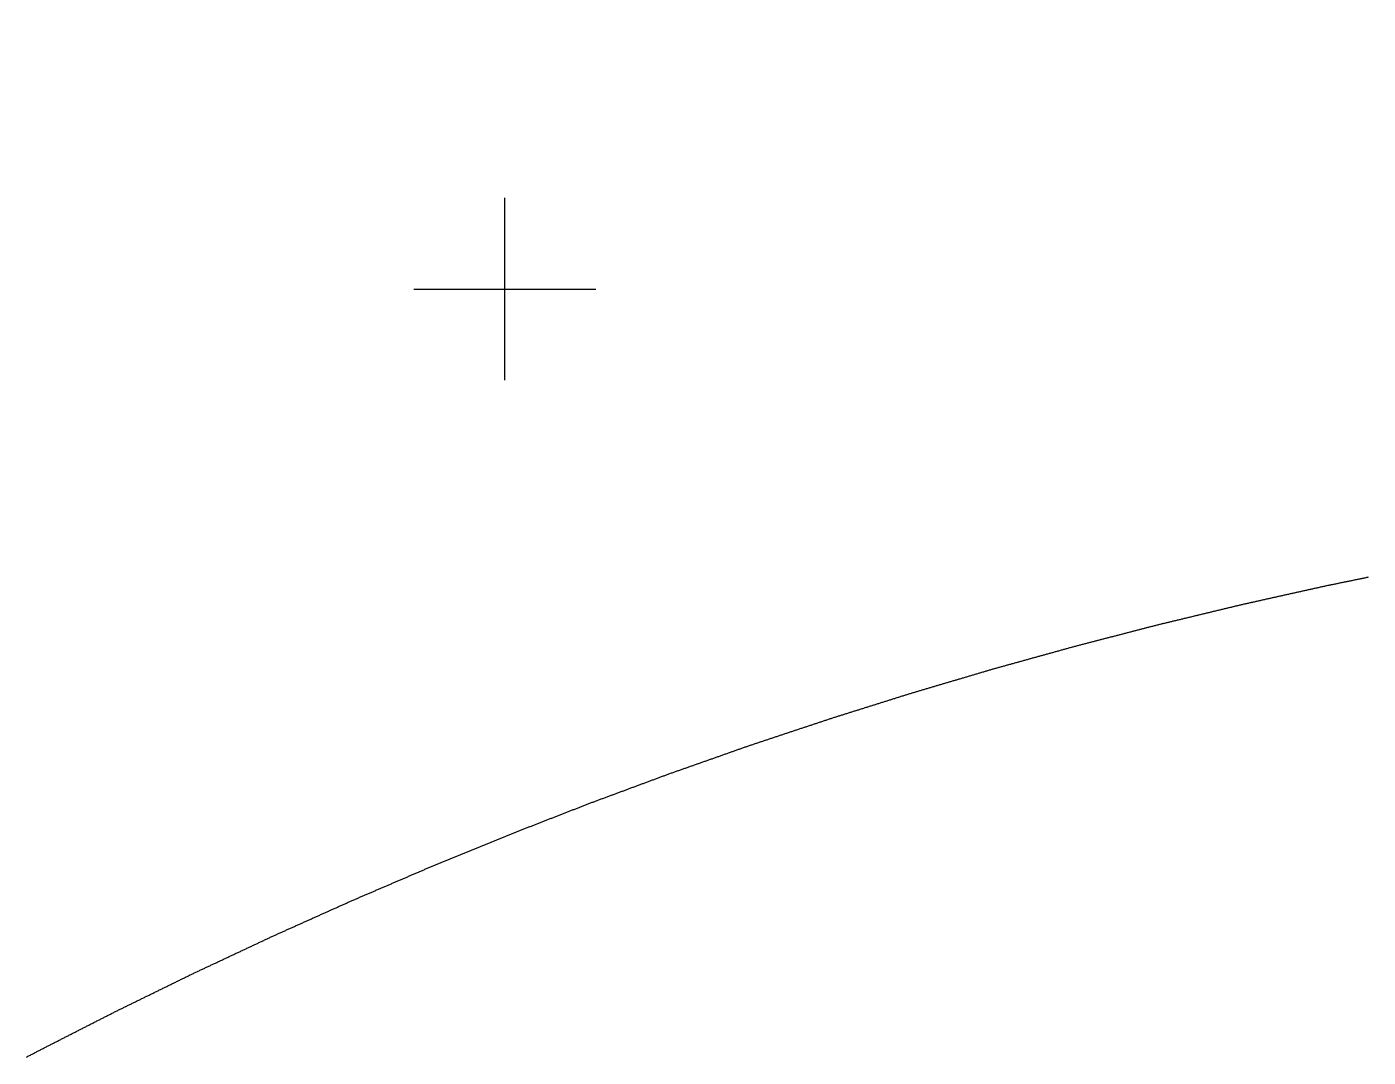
# Model space of a CAD drawing. Extents: x 2 to 292, y 1 to 254.
# Drawn here: x 131.33 to 146.05, y 9.11 to 20.42 of the extents above; entities that cross this region are included whole.
import ezdxf

# ---------------------------------------------------------------- set-up
doc = ezdxf.new("R2010")
doc.units = 0
doc.header["$PDMODE"] = 2
doc.header["$PDSIZE"] = 1
doc.layers.get('0').update_dxf_attribs({"linetype": 'CONTINUOUS'})
doc.layers.add('DRILLING', color=3, linetype='CONTINUOUS')

# ---------------------------------------------------------------- blocks, each defined once
blk = doc.blocks.new('*U103')
at = {"layer": 'DRILLING'}
blk.add_point((0, 0), dxfattribs=at)
blk = doc.blocks.new('*U104')
at = {"layer": 'DRILLING', "color": 0, "linetype": 'BYBLOCK'}
for p in [(0, 0), (4, 0), (8, 0)]:
    blk.add_blockref('*U103', p, dxfattribs=at)

msp = doc.modelspace()

# ---------------------------------------------------------------- linework, layer by layer
msp.add_polyline3d([(131.325, 9.11198, 0), (131.333, 9.11663, 0), (131.342, 9.12128, 0), (131.351, 9.12592, 0), (131.36, 9.13057, 0), (131.368, 9.13522, 0), (131.377, 9.13987, 0), (131.386, 9.14452, 0), (131.395, 9.14917, 0), (131.403, 9.15382, 0), (131.412, 9.15847, 0), (131.421, 9.16312, 0), (131.43, 9.16777, 0), (131.439, 9.17242, 0), (131.447, 9.17707, 0), (131.456, 9.18168, 0), (131.465, 9.18617, 0), (131.474, 9.19066, 0), (131.482, 9.19514, 0), (131.491, 9.19963, 0), (131.5, 9.20411, 0), (131.509, 9.2086, 0), (131.518, 9.21309, 0), (131.526, 9.21757, 0), (131.535, 9.22206, 0), (131.544, 9.22654, 0), (131.553, 9.23103, 0), (131.562, 9.23552, 0), (131.57, 9.24, 0), (131.579, 9.24449, 0), (131.588, 9.24897, 0), (131.597, 9.25346, 0), (131.606, 9.25795, 0), (131.615, 9.26243, 0), (131.623, 9.26692, 0), (131.632, 9.27141, 0), (131.641, 9.27589, 0), (131.65, 9.28038, 0), (131.659, 9.28486, 0), (131.667, 9.28935, 0), (131.676, 9.29384, 0), (131.685, 9.29832, 0), (131.694, 9.30281, 0), (131.703, 9.30729, 0), (131.711, 9.31178, 0), (131.72, 9.31627, 0), (131.729, 9.32075, 0), (131.738, 9.32524, 0), (131.747, 9.32972, 0), (131.755, 9.33421, 0), (131.764, 9.3387, 0), (131.773, 9.34318, 0), (131.782, 9.34767, 0), (131.791, 9.35216, 0), (131.799, 9.35664, 0), (131.808, 9.36113, 0), (131.817, 9.36561, 0), (131.826, 9.3701, 0), (131.835, 9.37459, 0), (131.843, 9.37907, 0), (131.852, 9.38356, 0), (131.861, 9.38804, 0), (131.87, 9.39253, 0), (131.879, 9.39702, 0), (131.887, 9.4015, 0), (131.896, 9.40599, 0), (131.905, 9.41047, 0), (131.914, 9.41496, 0), (131.923, 9.41945, 0), (131.931, 9.42393, 0), (131.94, 9.42842, 0), (131.949, 9.4329, 0), (131.958, 9.43739, 0), (131.967, 9.44188, 0), (131.975, 9.44636, 0), (131.984, 9.45085, 0), (131.993, 9.45534, 0), (132.002, 9.45982, 0), (132.011, 9.46431, 0), (132.019, 9.46879, 0), (132.028, 9.47328, 0), (132.037, 9.47777, 0), (132.046, 9.48225, 0), (132.055, 9.48674, 0), (132.063, 9.49122, 0), (132.072, 9.49571, 0), (132.081, 9.5002, 0), (132.09, 9.50468, 0), (132.099, 9.50917, 0), (132.107, 9.51365, 0), (132.116, 9.51814, 0), (132.125, 9.52263, 0), (132.134, 9.52711, 0), (132.143, 9.5316, 0), (132.151, 9.53609, 0), (132.16, 9.54057, 0), (132.169, 9.54506, 0), (132.178, 9.54954, 0), (132.187, 9.55403, 0), (132.195, 9.55852, 0), (132.204, 9.563, 0), (132.213, 9.56749, 0), (132.222, 9.57197, 0), (132.231, 9.57646, 0), (132.239, 9.58095, 0), (132.248, 9.58543, 0), (132.257, 9.58992, 0), (132.266, 9.5944, 0), (132.275, 9.59889, 0), (132.283, 9.60338, 0), (132.292, 9.60786, 0), (132.301, 9.61235, 0), (132.31, 9.61681, 0), (132.319, 9.62113, 0), (132.328, 9.62546, 0), (132.336, 9.62978, 0), (132.345, 9.6341, 0), (132.354, 9.63843, 0), (132.363, 9.64275, 0), (132.372, 9.64708, 0), (132.381, 9.6514, 0), (132.389, 9.65572, 0), (132.398, 9.66005, 0), (132.407, 9.66437, 0), (132.416, 9.66869, 0), (132.425, 9.67302, 0), (132.434, 9.67734, 0), (132.442, 9.68166, 0), (132.451, 9.68599, 0), (132.46, 9.69031, 0), (132.469, 9.69463, 0), (132.478, 9.69896, 0), (132.487, 9.70328, 0), (132.495, 9.70761, 0), (132.504, 9.71193, 0), (132.513, 9.71625, 0), (132.522, 9.72058, 0), (132.531, 9.7249, 0), (132.54, 9.72922, 0), (132.548, 9.73355, 0), (132.557, 9.73787, 0), (132.566, 9.74219, 0), (132.575, 9.74652, 0), (132.584, 9.75084, 0), (132.593, 9.75516, 0), (132.601, 9.75949, 0), (132.61, 9.76381, 0), (132.619, 9.76813, 0), (132.628, 9.77246, 0), (132.637, 9.77678, 0), (132.646, 9.78111, 0), (132.655, 9.78543, 0), (132.663, 9.78975, 0), (132.672, 9.79408, 0), (132.681, 9.7984, 0), (132.69, 9.80272, 0), (132.699, 9.80705, 0), (132.708, 9.81137, 0), (132.716, 9.81569, 0), (132.725, 9.82002, 0), (132.734, 9.82434, 0), (132.743, 9.82866, 0), (132.752, 9.83299, 0), (132.761, 9.83731, 0), (132.769, 9.84163, 0), (132.778, 9.84596, 0), (132.787, 9.85028, 0), (132.796, 9.85461, 0), (132.805, 9.85893, 0), (132.814, 9.86325, 0), (132.822, 9.86758, 0), (132.831, 9.8719, 0), (132.84, 9.87622, 0), (132.849, 9.88055, 0), (132.858, 9.88487, 0), (132.867, 9.88919, 0), (132.875, 9.89352, 0), (132.884, 9.89784, 0), (132.893, 9.90216, 0), (132.902, 9.90649, 0), (132.911, 9.91081, 0), (132.92, 9.91513, 0), (132.928, 9.91946, 0), (132.937, 9.92378, 0), (132.946, 9.92811, 0), (132.955, 9.93243, 0), (132.964, 9.93675, 0), (132.973, 9.94108, 0), (132.981, 9.9454, 0), (132.99, 9.94972, 0), (132.999, 9.95405, 0), (133.008, 9.95837, 0), (133.017, 9.96269, 0), (133.026, 9.96702, 0), (133.034, 9.97134, 0), (133.043, 9.97566, 0), (133.052, 9.97999, 0), (133.061, 9.98431, 0), (133.07, 9.98864, 0), (133.079, 9.99296, 0), (133.088, 9.99728, 0), (133.096, 10.0016, 0), (133.105, 10.0059, 0), (133.114, 10.0103, 0), (133.123, 10.0146, 0), (133.132, 10.0189, 0), (133.141, 10.0232, 0), (133.149, 10.0275, 0), (133.158, 10.0319, 0), (133.167, 10.0362, 0), (133.176, 10.0403, 0), (133.185, 10.0445, 0), (133.194, 10.0487, 0), (133.203, 10.0528, 0), (133.211, 10.057, 0), (133.22, 10.0611, 0), (133.229, 10.0653, 0), (133.238, 10.0695, 0), (133.247, 10.0736, 0), (133.256, 10.0778, 0), (133.265, 10.082, 0), (133.274, 10.0861, 0), (133.282, 10.0903, 0), (133.291, 10.0944, 0), (133.3, 10.0986, 0), (133.309, 10.1028, 0), (133.318, 10.1069, 0), (133.327, 10.1111, 0), (133.336, 10.1152, 0), (133.345, 10.1194, 0), (133.353, 10.1236, 0), (133.362, 10.1277, 0), (133.371, 10.1319, 0), (133.38, 10.1361, 0), (133.389, 10.1402, 0), (133.398, 10.1444, 0), (133.407, 10.1485, 0), (133.415, 10.1527, 0), (133.424, 10.1569, 0), (133.433, 10.161, 0), (133.442, 10.1652, 0), (133.451, 10.1693, 0), (133.46, 10.1735, 0), (133.469, 10.1777, 0), (133.478, 10.1818, 0), (133.486, 10.186, 0), (133.495, 10.1902, 0), (133.504, 10.1943, 0), (133.513, 10.1985, 0), (133.522, 10.2026, 0), (133.531, 10.2068, 0), (133.54, 10.211, 0), (133.549, 10.2151, 0), (133.557, 10.2193, 0), (133.566, 10.2234, 0), (133.575, 10.2276, 0), (133.584, 10.2318, 0), (133.593, 10.2359, 0), (133.602, 10.2401, 0), (133.611, 10.2443, 0), (133.62, 10.2484, 0), (133.628, 10.2526, 0), (133.637, 10.2567, 0), (133.646, 10.2609, 0), (133.655, 10.2651, 0), (133.664, 10.2692, 0), (133.673, 10.2734, 0), (133.682, 10.2775, 0), (133.691, 10.2817, 0), (133.699, 10.2859, 0), (133.708, 10.29, 0), (133.717, 10.2942, 0), (133.726, 10.2984, 0), (133.735, 10.3025, 0), (133.744, 10.3067, 0), (133.753, 10.3108, 0), (133.762, 10.315, 0), (133.77, 10.3192, 0), (133.779, 10.3233, 0), (133.788, 10.3275, 0), (133.797, 10.3317, 0), (133.806, 10.3358, 0), (133.815, 10.34, 0), (133.824, 10.3441, 0), (133.833, 10.3483, 0), (133.841, 10.3525, 0), (133.85, 10.3566, 0), (133.859, 10.3608, 0), (133.868, 10.3649, 0), (133.877, 10.3691, 0), (133.886, 10.3733, 0), (133.895, 10.3774, 0), (133.904, 10.3816, 0), (133.912, 10.3858, 0), (133.921, 10.3899, 0), (133.93, 10.3941, 0), (133.939, 10.3982, 0), (133.948, 10.4024, 0), (133.957, 10.4066, 0), (133.966, 10.4107, 0), (133.974, 10.4149, 0), (133.983, 10.419, 0), (133.992, 10.4232, 0), (134.001, 10.4274, 0), (134.01, 10.4315, 0), (134.019, 10.4357, 0), (134.028, 10.4398, 0), (134.037, 10.4438, 0), (134.046, 10.4478, 0), (134.054, 10.4518, 0), (134.063, 10.4558, 0), (134.072, 10.4598, 0), (134.081, 10.4638, 0), (134.09, 10.4678, 0), (134.099, 10.4718, 0), (134.108, 10.4758, 0), (134.117, 10.4798, 0), (134.126, 10.4838, 0), (134.135, 10.4878, 0), (134.144, 10.4918, 0), (134.152, 10.4958, 0), (134.161, 10.4998, 0), (134.17, 10.5038, 0), (134.179, 10.5078, 0), (134.188, 10.5118, 0), (134.197, 10.5158, 0), (134.206, 10.5198, 0), (134.215, 10.5238, 0), (134.224, 10.5278, 0), (134.233, 10.5318, 0), (134.242, 10.5358, 0), (134.25, 10.5398, 0), (134.259, 10.5438, 0), (134.268, 10.5478, 0), (134.277, 10.5519, 0), (134.286, 10.5559, 0), (134.295, 10.5599, 0), (134.304, 10.5639, 0), (134.313, 10.5679, 0), (134.322, 10.5719, 0), (134.331, 10.5759, 0), (134.34, 10.5799, 0), (134.348, 10.5839, 0), (134.357, 10.5879, 0), (134.366, 10.5919, 0), (134.375, 10.5959, 0), (134.384, 10.5999, 0), (134.393, 10.6039, 0), (134.402, 10.6079, 0), (134.411, 10.6119, 0), (134.42, 10.6159, 0), (134.429, 10.6199, 0), (134.438, 10.6239, 0), (134.446, 10.6279, 0), (134.455, 10.6319, 0), (134.464, 10.6359, 0), (134.473, 10.6399, 0), (134.482, 10.6439, 0), (134.491, 10.6479, 0), (134.5, 10.6519, 0), (134.509, 10.6559, 0), (134.518, 10.6599, 0), (134.527, 10.6639, 0), (134.536, 10.6679, 0), (134.544, 10.6719, 0), (134.553, 10.6759, 0), (134.562, 10.6799, 0), (134.571, 10.6839, 0), (134.58, 10.6879, 0), (134.589, 10.6919, 0), (134.598, 10.6959, 0), (134.607, 10.6999, 0), (134.616, 10.7039, 0), (134.625, 10.7079, 0), (134.634, 10.7119, 0), (134.642, 10.7159, 0), (134.651, 10.7199, 0), (134.66, 10.7239, 0), (134.669, 10.7279, 0), (134.678, 10.7319, 0), (134.687, 10.7359, 0), (134.696, 10.7399, 0), (134.705, 10.7439, 0), (134.714, 10.7479, 0), (134.723, 10.7519, 0), (134.732, 10.7559, 0), (134.74, 10.7599, 0), (134.749, 10.7639, 0), (134.758, 10.7679, 0), (134.767, 10.7719, 0), (134.776, 10.7759, 0), (134.785, 10.7799, 0), (134.794, 10.7839, 0), (134.803, 10.7879, 0), (134.812, 10.7919, 0), (134.821, 10.7959, 0), (134.83, 10.7999, 0), (134.838, 10.8039, 0), (134.847, 10.8079, 0), (134.856, 10.8119, 0), (134.865, 10.8159, 0), (134.874, 10.8199, 0), (134.883, 10.8239, 0), (134.892, 10.8279, 0), (134.901, 10.8317, 0), (134.91, 10.8355, 0), (134.919, 10.8394, 0), (134.928, 10.8432, 0), (134.937, 10.8471, 0), (134.946, 10.8509, 0), (134.955, 10.8547, 0), (134.963, 10.8586, 0), (134.972, 10.8624, 0), (134.981, 10.8663, 0), (134.99, 10.8701, 0), (134.999, 10.8739, 0), (135.008, 10.8778, 0), (135.017, 10.8816, 0), (135.026, 10.8855, 0), (135.035, 10.8893, 0), (135.044, 10.8931, 0), (135.053, 10.897, 0), (135.062, 10.9008, 0), (135.071, 10.9047, 0), (135.08, 10.9085, 0), (135.089, 10.9123, 0), (135.098, 10.9162, 0), (135.107, 10.92, 0), (135.116, 10.9239, 0), (135.125, 10.9277, 0), (135.133, 10.9315, 0), (135.142, 10.9354, 0), (135.151, 10.9392, 0), (135.16, 10.943, 0), (135.169, 10.9469, 0), (135.178, 10.9507, 0), (135.187, 10.9546, 0), (135.196, 10.9584, 0), (135.205, 10.9622, 0), (135.214, 10.9661, 0), (135.223, 10.9699, 0), (135.232, 10.9738, 0), (135.241, 10.9776, 0), (135.25, 10.9814, 0), (135.259, 10.9853, 0), (135.268, 10.9891, 0), (135.277, 10.993, 0), (135.286, 10.9968, 0), (135.295, 11.0006, 0), (135.303, 11.0045, 0), (135.312, 11.0083, 0), (135.321, 11.0122, 0), (135.33, 11.016, 0), (135.339, 11.0198, 0), (135.348, 11.0237, 0), (135.357, 11.0275, 0), (135.366, 11.0314, 0), (135.375, 11.0352, 0), (135.384, 11.039, 0), (135.393, 11.0429, 0), (135.402, 11.0467, 0), (135.411, 11.0506, 0), (135.42, 11.0544, 0), (135.429, 11.0582, 0), (135.438, 11.0621, 0), (135.447, 11.0659, 0), (135.456, 11.0697, 0), (135.464, 11.0736, 0), (135.473, 11.0774, 0), (135.482, 11.0813, 0), (135.491, 11.0851, 0), (135.5, 11.0889, 0), (135.509, 11.0928, 0), (135.518, 11.0966, 0), (135.527, 11.1005, 0), (135.536, 11.1043, 0), (135.545, 11.1081, 0), (135.554, 11.112, 0), (135.563, 11.1158, 0), (135.572, 11.1197, 0), (135.581, 11.1235, 0), (135.59, 11.1273, 0), (135.599, 11.1312, 0), (135.608, 11.135, 0), (135.617, 11.1389, 0), (135.626, 11.1427, 0), (135.634, 11.1465, 0), (135.643, 11.1504, 0), (135.652, 11.1542, 0), (135.661, 11.1581, 0), (135.67, 11.1619, 0), (135.679, 11.1657, 0), (135.688, 11.1696, 0), (135.697, 11.1734, 0), (135.706, 11.1773, 0), (135.715, 11.1811, 0), (135.724, 11.1849, 0), (135.733, 11.1888, 0), (135.742, 11.1926, 0), (135.751, 11.1965, 0), (135.76, 11.2003, 0), (135.769, 11.204, 0), (135.778, 11.2077, 0), (135.787, 11.2113, 0), (135.796, 11.215, 0), (135.805, 11.2187, 0), (135.814, 11.2224, 0), (135.823, 11.2261, 0), (135.832, 11.2297, 0), (135.841, 11.2334, 0), (135.85, 11.2371, 0), (135.859, 11.2408, 0), (135.868, 11.2444, 0), (135.877, 11.2481, 0), (135.885, 11.2518, 0), (135.894, 11.2555, 0), (135.903, 11.2592, 0), (135.912, 11.2628, 0), (135.921, 11.2665, 0), (135.93, 11.2702, 0), (135.939, 11.2739, 0), (135.948, 11.2776, 0), (135.957, 11.2812, 0), (135.966, 11.2849, 0), (135.975, 11.2886, 0), (135.984, 11.2923, 0), (135.993, 11.296, 0), (136.002, 11.2996, 0), (136.011, 11.3033, 0), (136.02, 11.307, 0), (136.029, 11.3107, 0), (136.038, 11.3144, 0), (136.047, 11.318, 0), (136.056, 11.3217, 0), (136.065, 11.3254, 0), (136.074, 11.3291, 0), (136.083, 11.3327, 0), (136.092, 11.3364, 0), (136.101, 11.3401, 0), (136.11, 11.3438, 0), (136.119, 11.3475, 0), (136.128, 11.3511, 0), (136.137, 11.3548, 0), (136.146, 11.3585, 0), (136.155, 11.3622, 0), (136.164, 11.3659, 0), (136.173, 11.3695, 0), (136.182, 11.3732, 0), (136.191, 11.3769, 0), (136.2, 11.3806, 0), (136.209, 11.3843, 0), (136.218, 11.3879, 0), (136.227, 11.3916, 0), (136.236, 11.3953, 0), (136.245, 11.399, 0), (136.254, 11.4027, 0), (136.263, 11.4063, 0), (136.272, 11.41, 0), (136.281, 11.4137, 0), (136.29, 11.4174, 0), (136.299, 11.421, 0), (136.308, 11.4247, 0), (136.317, 11.4284, 0), (136.326, 11.4321, 0), (136.335, 11.4358, 0), (136.344, 11.4394, 0), (136.353, 11.4431, 0), (136.362, 11.4468, 0), (136.371, 11.4505, 0), (136.38, 11.4542, 0), (136.389, 11.4578, 0), (136.398, 11.4615, 0), (136.407, 11.4652, 0), (136.416, 11.4689, 0), (136.425, 11.4726, 0), (136.434, 11.4762, 0), (136.442, 11.4799, 0), (136.451, 11.4836, 0), (136.46, 11.4873, 0), (136.469, 11.491, 0), (136.478, 11.4946, 0), (136.487, 11.4983, 0), (136.496, 11.502, 0), (136.505, 11.5057, 0), (136.514, 11.5093, 0), (136.523, 11.513, 0), (136.532, 11.5167, 0), (136.541, 11.5204, 0), (136.55, 11.5241, 0), (136.559, 11.5277, 0), (136.568, 11.5314, 0), (136.577, 11.5351, 0), (136.586, 11.5388, 0), (136.595, 11.5425, 0), (136.604, 11.5461, 0), (136.613, 11.5498, 0), (136.622, 11.5535, 0), (136.631, 11.5572, 0), (136.64, 11.5607, 0), (136.649, 11.5642, 0), (136.658, 11.5678, 0), (136.667, 11.5713, 0), (136.676, 11.5748, 0), (136.685, 11.5783, 0), (136.694, 11.5818, 0), (136.703, 11.5853, 0), (136.712, 11.5889, 0), (136.721, 11.5924, 0), (136.73, 11.5959, 0), (136.739, 11.5994, 0), (136.748, 11.6029, 0), (136.757, 11.6065, 0), (136.766, 11.61, 0), (136.776, 11.6135, 0), (136.785, 11.617, 0), (136.794, 11.6205, 0), (136.803, 11.6241, 0), (136.812, 11.6276, 0), (136.821, 11.6311, 0), (136.83, 11.6346, 0), (136.839, 11.6381, 0), (136.848, 11.6417, 0), (136.857, 11.6452, 0), (136.866, 11.6487, 0), (136.875, 11.6522, 0), (136.884, 11.6557, 0), (136.893, 11.6593, 0), (136.902, 11.6628, 0), (136.911, 11.6663, 0), (136.92, 11.6698, 0), (136.929, 11.6733, 0), (136.938, 11.6769, 0), (136.947, 11.6804, 0), (136.956, 11.6839, 0), (136.965, 11.6874, 0), (136.974, 11.6909, 0), (136.983, 11.6944, 0), (136.992, 11.698, 0), (137.001, 11.7015, 0), (137.01, 11.705, 0), (137.019, 11.7085, 0), (137.028, 11.712, 0), (137.037, 11.7156, 0), (137.046, 11.7191, 0), (137.055, 11.7226, 0), (137.064, 11.7261, 0), (137.073, 11.7296, 0), (137.082, 11.7332, 0), (137.091, 11.7367, 0), (137.1, 11.7402, 0), (137.109, 11.7437, 0), (137.118, 11.7472, 0), (137.127, 11.7508, 0), (137.136, 11.7543, 0), (137.145, 11.7578, 0), (137.154, 11.7613, 0), (137.163, 11.7648, 0), (137.172, 11.7684, 0), (137.182, 11.7719, 0), (137.191, 11.7754, 0), (137.2, 11.7789, 0), (137.209, 11.7824, 0), (137.218, 11.786, 0), (137.227, 11.7895, 0), (137.236, 11.793, 0), (137.245, 11.7965, 0), (137.254, 11.8, 0), (137.263, 11.8036, 0), (137.272, 11.8071, 0), (137.281, 11.8106, 0), (137.29, 11.8141, 0), (137.299, 11.8176, 0), (137.308, 11.8211, 0), (137.317, 11.8247, 0), (137.326, 11.8282, 0), (137.335, 11.8317, 0), (137.344, 11.8352, 0), (137.353, 11.8387, 0), (137.362, 11.8423, 0), (137.371, 11.8458, 0), (137.38, 11.8493, 0), (137.389, 11.8528, 0), (137.398, 11.8563, 0), (137.407, 11.8599, 0), (137.416, 11.8634, 0), (137.425, 11.8669, 0), (137.434, 11.8704, 0), (137.443, 11.8739, 0), (137.452, 11.8775, 0), (137.461, 11.881, 0), (137.47, 11.8845, 0), (137.479, 11.888, 0), (137.488, 11.8915, 0), (137.497, 11.8951, 0), (137.506, 11.8986, 0), (137.515, 11.902, 0), (137.524, 11.9053, 0), (137.533, 11.9087, 0), (137.543, 11.912, 0), (137.552, 11.9154, 0), (137.561, 11.9188, 0), (137.57, 11.9221, 0), (137.579, 11.9255, 0), (137.588, 11.9288, 0), (137.597, 11.9322, 0), (137.606, 11.9356, 0), (137.615, 11.9389, 0), (137.624, 11.9423, 0), (137.633, 11.9456, 0), (137.642, 11.949, 0), (137.651, 11.9524, 0), (137.66, 11.9557, 0), (137.669, 11.9591, 0), (137.678, 11.9624, 0), (137.688, 11.9658, 0), (137.697, 11.9692, 0), (137.706, 11.9725, 0), (137.715, 11.9759, 0), (137.724, 11.9792, 0), (137.733, 11.9826, 0), (137.742, 11.986, 0), (137.751, 11.9893, 0), (137.76, 11.9927, 0), (137.769, 11.996, 0), (137.778, 11.9994, 0), (137.787, 12.0028, 0), (137.796, 12.0061, 0), (137.805, 12.0095, 0), (137.814, 12.0128, 0), (137.823, 12.0162, 0), (137.833, 12.0196, 0), (137.842, 12.0229, 0), (137.851, 12.0263, 0), (137.86, 12.0296, 0), (137.869, 12.033, 0), (137.878, 12.0364, 0), (137.887, 12.0397, 0), (137.896, 12.0431, 0), (137.905, 12.0464, 0), (137.914, 12.0498, 0), (137.923, 12.0532, 0), (137.932, 12.0565, 0), (137.941, 12.0599, 0), (137.95, 12.0632, 0), (137.959, 12.0666, 0), (137.968, 12.07, 0), (137.978, 12.0733, 0), (137.987, 12.0767, 0), (137.996, 12.08, 0), (138.005, 12.0834, 0), (138.014, 12.0868, 0), (138.023, 12.0901, 0), (138.032, 12.0935, 0), (138.041, 12.0968, 0), (138.05, 12.1002, 0), (138.059, 12.1036, 0), (138.068, 12.1069, 0), (138.077, 12.1103, 0), (138.086, 12.1136, 0), (138.095, 12.117, 0), (138.104, 12.1204, 0), (138.113, 12.1237, 0), (138.122, 12.1271, 0), (138.132, 12.1304, 0), (138.141, 12.1338, 0), (138.15, 12.1372, 0), (138.159, 12.1405, 0), (138.168, 12.1439, 0), (138.177, 12.1473, 0), (138.186, 12.1506, 0), (138.195, 12.154, 0), (138.204, 12.1573, 0), (138.213, 12.1607, 0), (138.222, 12.1641, 0), (138.231, 12.1674, 0), (138.24, 12.1708, 0), (138.249, 12.1741, 0), (138.258, 12.1775, 0), (138.267, 12.1809, 0), (138.277, 12.1842, 0), (138.286, 12.1876, 0), (138.295, 12.1909, 0), (138.304, 12.1943, 0), (138.313, 12.1977, 0), (138.322, 12.201, 0), (138.331, 12.2044, 0), (138.34, 12.2077, 0), (138.349, 12.2111, 0), (138.358, 12.2145, 0), (138.367, 12.2178, 0), (138.376, 12.2212, 0), (138.385, 12.2245, 0), (138.394, 12.2278, 0), (138.403, 12.231, 0), (138.413, 12.2342, 0), (138.422, 12.2374, 0), (138.431, 12.2406, 0), (138.44, 12.2438, 0), (138.449, 12.247, 0), (138.458, 12.2502, 0), (138.467, 12.2534, 0), (138.476, 12.2566, 0), (138.485, 12.2598, 0), (138.494, 12.263, 0), (138.504, 12.2662, 0), (138.513, 12.2694, 0), (138.522, 12.2726, 0), (138.531, 12.2758, 0), (138.54, 12.279, 0), (138.549, 12.2822, 0), (138.558, 12.2854, 0), (138.567, 12.2886, 0), (138.576, 12.2918, 0), (138.585, 12.295, 0), (138.595, 12.2982, 0), (138.604, 12.3014, 0), (138.613, 12.3046, 0), (138.622, 12.3078, 0), (138.631, 12.311, 0), (138.64, 12.3142, 0), (138.649, 12.3174, 0), (138.658, 12.3206, 0), (138.667, 12.3238, 0), (138.677, 12.327, 0), (138.686, 12.3302, 0), (138.695, 12.3334, 0), (138.704, 12.3366, 0), (138.713, 12.3398, 0), (138.722, 12.343, 0), (138.731, 12.3462, 0), (138.74, 12.3494, 0), (138.749, 12.3526, 0), (138.758, 12.3558, 0), (138.768, 12.359, 0), (138.777, 12.3622, 0), (138.786, 12.3654, 0), (138.795, 12.3686, 0), (138.804, 12.3718, 0), (138.813, 12.375, 0), (138.822, 12.3782, 0), (138.831, 12.3814, 0), (138.84, 12.3846, 0), (138.849, 12.3878, 0), (138.859, 12.391, 0), (138.868, 12.3942, 0), (138.877, 12.3974, 0), (138.886, 12.4006, 0), (138.895, 12.4038, 0), (138.904, 12.407, 0), (138.913, 12.4102, 0), (138.922, 12.4134, 0), (138.931, 12.4166, 0), (138.94, 12.4198, 0), (138.95, 12.423, 0), (138.959, 12.4262, 0), (138.968, 12.4295, 0), (138.977, 12.4327, 0), (138.986, 12.4359, 0), (138.995, 12.4391, 0), (139.004, 12.4423, 0), (139.013, 12.4455, 0), (139.022, 12.4487, 0), (139.031, 12.4519, 0), (139.041, 12.4551, 0), (139.05, 12.4583, 0), (139.059, 12.4615, 0), (139.068, 12.4647, 0), (139.077, 12.4679, 0), (139.086, 12.4711, 0), (139.095, 12.4743, 0), (139.104, 12.4775, 0), (139.113, 12.4807, 0), (139.122, 12.4839, 0), (139.132, 12.4871, 0), (139.141, 12.4903, 0), (139.15, 12.4935, 0), (139.159, 12.4967, 0), (139.168, 12.4999, 0), (139.177, 12.5031, 0), (139.186, 12.5063, 0), (139.195, 12.5095, 0), (139.204, 12.5127, 0), (139.213, 12.5159, 0), (139.223, 12.5191, 0), (139.232, 12.5223, 0), (139.241, 12.5255, 0), (139.25, 12.5287, 0), (139.259, 12.5319, 0), (139.268, 12.5351, 0), (139.277, 12.5382, 0), (139.286, 12.5412, 0), (139.296, 12.5443, 0), (139.305, 12.5473, 0), (139.314, 12.5503, 0), (139.323, 12.5534, 0), (139.332, 12.5564, 0), (139.341, 12.5595, 0), (139.35, 12.5625, 0), (139.36, 12.5656, 0), (139.369, 12.5686, 0), (139.378, 12.5716, 0), (139.387, 12.5747, 0), (139.396, 12.5777, 0), (139.405, 12.5808, 0), (139.414, 12.5838, 0), (139.423, 12.5869, 0), (139.433, 12.5899, 0), (139.442, 12.5929, 0), (139.451, 12.596, 0), (139.46, 12.599, 0), (139.469, 12.6021, 0), (139.478, 12.6051, 0), (139.487, 12.6082, 0), (139.497, 12.6112, 0), (139.506, 12.6142, 0), (139.515, 12.6173, 0), (139.524, 12.6203, 0), (139.533, 12.6234, 0), (139.542, 12.6264, 0), (139.551, 12.6295, 0), (139.561, 12.6325, 0), (139.57, 12.6355, 0), (139.579, 12.6386, 0), (139.588, 12.6416, 0), (139.597, 12.6447, 0), (139.606, 12.6477, 0), (139.615, 12.6508, 0), (139.625, 12.6538, 0), (139.634, 12.6568, 0), (139.643, 12.6599, 0), (139.652, 12.6629, 0), (139.661, 12.666, 0), (139.67, 12.669, 0), (139.679, 12.6721, 0), (139.689, 12.6751, 0), (139.698, 12.6782, 0), (139.707, 12.6812, 0), (139.716, 12.6842, 0), (139.725, 12.6873, 0), (139.734, 12.6903, 0), (139.743, 12.6934, 0), (139.753, 12.6964, 0), (139.762, 12.6995, 0), (139.771, 12.7025, 0), (139.78, 12.7055, 0), (139.789, 12.7086, 0), (139.798, 12.7116, 0), (139.807, 12.7147, 0), (139.817, 12.7177, 0), (139.826, 12.7208, 0), (139.835, 12.7238, 0), (139.844, 12.7268, 0), (139.853, 12.7299, 0), (139.862, 12.7329, 0), (139.871, 12.736, 0), (139.881, 12.739, 0), (139.89, 12.7421, 0), (139.899, 12.7451, 0), (139.908, 12.7481, 0), (139.917, 12.7512, 0), (139.926, 12.7542, 0), (139.935, 12.7573, 0), (139.945, 12.7603, 0), (139.954, 12.7634, 0), (139.963, 12.7664, 0), (139.972, 12.7694, 0), (139.981, 12.7725, 0), (139.99, 12.7755, 0), (139.999, 12.7786, 0), (140.009, 12.7816, 0), (140.018, 12.7847, 0), (140.027, 12.7877, 0), (140.036, 12.7907, 0), (140.045, 12.7938, 0), (140.054, 12.7968, 0), (140.063, 12.7999, 0), (140.073, 12.8029, 0), (140.082, 12.806, 0), (140.091, 12.809, 0), (140.1, 12.812, 0), (140.109, 12.8151, 0), (140.118, 12.8181, 0), (140.127, 12.8212, 0), (140.137, 12.8242, 0), (140.146, 12.8273, 0), (140.155, 12.8303, 0), (140.164, 12.8332, 0), (140.173, 12.8361, 0), (140.182, 12.839, 0), (140.192, 12.8419, 0), (140.201, 12.8448, 0), (140.21, 12.8477, 0), (140.219, 12.8505, 0), (140.228, 12.8534, 0), (140.238, 12.8563, 0), (140.247, 12.8592, 0), (140.256, 12.8621, 0), (140.265, 12.865, 0), (140.274, 12.8678, 0), (140.283, 12.8707, 0), (140.293, 12.8736, 0), (140.302, 12.8765, 0), (140.311, 12.8794, 0), (140.32, 12.8823, 0), (140.329, 12.8852, 0), (140.339, 12.888, 0), (140.348, 12.8909, 0), (140.357, 12.8938, 0), (140.366, 12.8967, 0), (140.375, 12.8996, 0), (140.384, 12.9025, 0), (140.394, 12.9053, 0), (140.403, 12.9082, 0), (140.412, 12.9111, 0), (140.421, 12.914, 0), (140.43, 12.9169, 0), (140.44, 12.9198, 0), (140.449, 12.9227, 0), (140.458, 12.9255, 0), (140.467, 12.9284, 0), (140.476, 12.9313, 0), (140.485, 12.9342, 0), (140.495, 12.9371, 0), (140.504, 12.94, 0), (140.513, 12.9429, 0), (140.522, 12.9457, 0), (140.531, 12.9486, 0), (140.541, 12.9515, 0), (140.55, 12.9544, 0), (140.559, 12.9573, 0), (140.568, 12.9602, 0), (140.577, 12.963, 0), (140.586, 12.9659, 0), (140.596, 12.9688, 0), (140.605, 12.9717, 0), (140.614, 12.9746, 0), (140.623, 12.9775, 0), (140.632, 12.9804, 0), (140.642, 12.9832, 0), (140.651, 12.9861, 0), (140.66, 12.989, 0), (140.669, 12.9919, 0), (140.678, 12.9948, 0), (140.687, 12.9977, 0), (140.697, 13.0005, 0), (140.706, 13.0034, 0), (140.715, 13.0063, 0), (140.724, 13.0092, 0), (140.733, 13.0121, 0), (140.743, 13.015, 0), (140.752, 13.0179, 0), (140.761, 13.0207, 0), (140.77, 13.0236, 0), (140.779, 13.0265, 0), (140.789, 13.0294, 0), (140.798, 13.0323, 0), (140.807, 13.0352, 0), (140.816, 13.0381, 0), (140.825, 13.0409, 0), (140.834, 13.0438, 0), (140.844, 13.0467, 0), (140.853, 13.0496, 0), (140.862, 13.0525, 0), (140.871, 13.0554, 0), (140.88, 13.0582, 0), (140.89, 13.0611, 0), (140.899, 13.064, 0), (140.908, 13.0669, 0), (140.917, 13.0698, 0), (140.926, 13.0727, 0), (140.935, 13.0756, 0), (140.945, 13.0784, 0), (140.954, 13.0813, 0), (140.963, 13.0842, 0), (140.972, 13.0871, 0), (140.981, 13.09, 0), (140.991, 13.0929, 0), (141, 13.0958, 0), (141.009, 13.0986, 0), (141.018, 13.1015, 0), (141.027, 13.1044, 0), (141.036, 13.1073, 0), (141.046, 13.1102, 0), (141.055, 13.113, 0), (141.064, 13.1157, 0), (141.073, 13.1184, 0), (141.083, 13.1211, 0), (141.092, 13.1239, 0), (141.101, 13.1266, 0), (141.11, 13.1293, 0), (141.119, 13.132, 0), (141.129, 13.1348, 0), (141.138, 13.1375, 0), (141.147, 13.1402, 0), (141.156, 13.143, 0), (141.166, 13.1457, 0), (141.175, 13.1484, 0), (141.184, 13.1511, 0), (141.193, 13.1539, 0), (141.202, 13.1566, 0), (141.212, 13.1593, 0), (141.221, 13.162, 0), (141.23, 13.1648, 0), (141.239, 13.1675, 0), (141.249, 13.1702, 0), (141.258, 13.173, 0), (141.267, 13.1757, 0), (141.276, 13.1784, 0), (141.286, 13.1811, 0), (141.295, 13.1839, 0), (141.304, 13.1866, 0), (141.313, 13.1893, 0), (141.322, 13.192, 0), (141.332, 13.1948, 0), (141.341, 13.1975, 0), (141.35, 13.2002, 0), (141.359, 13.203, 0), (141.369, 13.2057, 0), (141.378, 13.2084, 0), (141.387, 13.2111, 0), (141.396, 13.2139, 0), (141.405, 13.2166, 0), (141.415, 13.2193, 0), (141.424, 13.222, 0), (141.433, 13.2248, 0), (141.442, 13.2275, 0), (141.452, 13.2302, 0), (141.461, 13.233, 0), (141.47, 13.2357, 0), (141.479, 13.2384, 0), (141.488, 13.2411, 0), (141.498, 13.2439, 0), (141.507, 13.2466, 0), (141.516, 13.2493, 0), (141.525, 13.252, 0), (141.535, 13.2548, 0), (141.544, 13.2575, 0), (141.553, 13.2602, 0), (141.562, 13.2629, 0), (141.572, 13.2657, 0), (141.581, 13.2684, 0), (141.59, 13.2711, 0), (141.599, 13.2739, 0), (141.608, 13.2766, 0), (141.618, 13.2793, 0), (141.627, 13.282, 0), (141.636, 13.2848, 0), (141.645, 13.2875, 0), (141.655, 13.2902, 0), (141.664, 13.2929, 0), (141.673, 13.2957, 0), (141.682, 13.2984, 0), (141.691, 13.3011, 0), (141.701, 13.3039, 0), (141.71, 13.3066, 0), (141.719, 13.3093, 0), (141.728, 13.312, 0), (141.738, 13.3148, 0), (141.747, 13.3175, 0), (141.756, 13.3202, 0), (141.765, 13.3229, 0), (141.774, 13.3257, 0), (141.784, 13.3284, 0), (141.793, 13.3311, 0), (141.802, 13.3339, 0), (141.811, 13.3366, 0), (141.821, 13.3393, 0), (141.83, 13.342, 0), (141.839, 13.3448, 0), (141.848, 13.3475, 0), (141.858, 13.3502, 0), (141.867, 13.3529, 0), (141.876, 13.3557, 0), (141.885, 13.3584, 0), (141.894, 13.3611, 0), (141.904, 13.3639, 0), (141.913, 13.3666, 0), (141.922, 13.3693, 0), (141.931, 13.372, 0), (141.941, 13.3748, 0), (141.95, 13.3774, 0), (141.959, 13.38, 0), (141.968, 13.3825, 0), (141.978, 13.3851, 0), (141.987, 13.3877, 0), (141.996, 13.3902, 0), (142.005, 13.3928, 0), (142.015, 13.3954, 0), (142.024, 13.398, 0), (142.033, 13.4005, 0), (142.042, 13.4031, 0), (142.052, 13.4057, 0), (142.061, 13.4082, 0), (142.07, 13.4108, 0), (142.08, 13.4134, 0), (142.089, 13.4159, 0), (142.098, 13.4185, 0), (142.107, 13.4211, 0), (142.117, 13.4236, 0), (142.126, 13.4262, 0), (142.135, 13.4288, 0), (142.144, 13.4314, 0), (142.154, 13.4339, 0), (142.163, 13.4365, 0), (142.172, 13.4391, 0), (142.182, 13.4416, 0), (142.191, 13.4442, 0), (142.2, 13.4468, 0), (142.209, 13.4493, 0), (142.219, 13.4519, 0), (142.228, 13.4545, 0), (142.237, 13.4571, 0), (142.246, 13.4596, 0), (142.256, 13.4622, 0), (142.265, 13.4648, 0), (142.274, 13.4673, 0), (142.283, 13.4699, 0), (142.293, 13.4725, 0), (142.302, 13.475, 0), (142.311, 13.4776, 0), (142.321, 13.4802, 0), (142.33, 13.4828, 0), (142.339, 13.4853, 0), (142.348, 13.4879, 0), (142.358, 13.4905, 0), (142.367, 13.493, 0), (142.376, 13.4956, 0), (142.385, 13.4982, 0), (142.395, 13.5007, 0), (142.404, 13.5033, 0), (142.413, 13.5059, 0), (142.423, 13.5084, 0), (142.432, 13.511, 0), (142.441, 13.5136, 0), (142.45, 13.5162, 0), (142.46, 13.5187, 0), (142.469, 13.5213, 0), (142.478, 13.5239, 0), (142.487, 13.5264, 0), (142.497, 13.529, 0), (142.506, 13.5316, 0), (142.515, 13.5341, 0), (142.524, 13.5367, 0), (142.534, 13.5393, 0), (142.543, 13.5419, 0), (142.552, 13.5444, 0), (142.562, 13.547, 0), (142.571, 13.5496, 0), (142.58, 13.5521, 0), (142.589, 13.5547, 0), (142.599, 13.5573, 0), (142.608, 13.5598, 0), (142.617, 13.5624, 0), (142.626, 13.565, 0), (142.636, 13.5676, 0), (142.645, 13.5701, 0), (142.654, 13.5727, 0), (142.664, 13.5753, 0), (142.673, 13.5778, 0), (142.682, 13.5804, 0), (142.691, 13.583, 0), (142.701, 13.5855, 0), (142.71, 13.5881, 0), (142.719, 13.5907, 0), (142.728, 13.5933, 0), (142.738, 13.5958, 0), (142.747, 13.5984, 0), (142.756, 13.601, 0), (142.765, 13.6035, 0), (142.775, 13.6061, 0), (142.784, 13.6087, 0), (142.793, 13.6112, 0), (142.803, 13.6138, 0), (142.812, 13.6164, 0), (142.821, 13.6189, 0), (142.83, 13.6215, 0), (142.84, 13.6241, 0), (142.849, 13.6266, 0), (142.858, 13.629, 0), (142.868, 13.6314, 0), (142.877, 13.6338, 0), (142.886, 13.6362, 0), (142.895, 13.6386, 0), (142.905, 13.641, 0), (142.914, 13.6435, 0), (142.923, 13.6459, 0), (142.933, 13.6483, 0), (142.942, 13.6507, 0), (142.951, 13.6531, 0), (142.961, 13.6555, 0), (142.97, 13.6579, 0), (142.979, 13.6603, 0), (142.989, 13.6628, 0), (142.998, 13.6652, 0), (143.007, 13.6676, 0), (143.017, 13.67, 0), (143.026, 13.6724, 0), (143.035, 13.6748, 0), (143.045, 13.6772, 0), (143.054, 13.6796, 0), (143.063, 13.6821, 0), (143.072, 13.6845, 0), (143.082, 13.6869, 0), (143.091, 13.6893, 0), (143.1, 13.6917, 0), (143.11, 13.6941, 0), (143.119, 13.6965, 0), (143.128, 13.6989, 0), (143.138, 13.7014, 0), (143.147, 13.7038, 0), (143.156, 13.7062, 0), (143.166, 13.7086, 0), (143.175, 13.711, 0), (143.184, 13.7134, 0), (143.194, 13.7158, 0), (143.203, 13.7182, 0), (143.212, 13.7207, 0), (143.221, 13.7231, 0), (143.231, 13.7255, 0), (143.24, 13.7279, 0), (143.249, 13.7303, 0), (143.259, 13.7327, 0), (143.268, 13.7351, 0), (143.277, 13.7375, 0), (143.287, 13.74, 0), (143.296, 13.7424, 0), (143.305, 13.7448, 0), (143.315, 13.7472, 0), (143.324, 13.7496, 0), (143.333, 13.752, 0), (143.343, 13.7544, 0), (143.352, 13.7568, 0), (143.361, 13.7593, 0), (143.37, 13.7617, 0), (143.38, 13.7641, 0), (143.389, 13.7665, 0), (143.398, 13.7689, 0), (143.408, 13.7713, 0), (143.417, 13.7737, 0), (143.426, 13.7761, 0), (143.436, 13.7786, 0), (143.445, 13.781, 0), (143.454, 13.7834, 0), (143.464, 13.7858, 0), (143.473, 13.7882, 0), (143.482, 13.7906, 0), (143.492, 13.793, 0), (143.501, 13.7954, 0), (143.51, 13.7979, 0), (143.519, 13.8003, 0), (143.529, 13.8027, 0), (143.538, 13.8051, 0), (143.547, 13.8075, 0), (143.557, 13.8099, 0), (143.566, 13.8123, 0), (143.575, 13.8147, 0), (143.585, 13.8172, 0), (143.594, 13.8196, 0), (143.603, 13.822, 0), (143.613, 13.8244, 0), (143.622, 13.8268, 0), (143.631, 13.8292, 0), (143.641, 13.8316, 0), (143.65, 13.834, 0), (143.659, 13.8365, 0), (143.668, 13.8389, 0), (143.678, 13.8413, 0), (143.687, 13.8437, 0), (143.696, 13.8461, 0), (143.706, 13.8485, 0), (143.715, 13.8509, 0), (143.724, 13.8533, 0), (143.734, 13.8558, 0), (143.743, 13.8582, 0), (143.752, 13.8605, 0), (143.762, 13.8628, 0), (143.771, 13.865, 0), (143.78, 13.8673, 0), (143.79, 13.8695, 0), (143.799, 13.8718, 0), (143.808, 13.874, 0), (143.818, 13.8763, 0), (143.827, 13.8785, 0), (143.837, 13.8808, 0), (143.846, 13.8831, 0), (143.855, 13.8853, 0), (143.865, 13.8876, 0), (143.874, 13.8898, 0), (143.883, 13.8921, 0), (143.893, 13.8943, 0), (143.902, 13.8966, 0), (143.911, 13.8988, 0), (143.921, 13.9011, 0), (143.93, 13.9034, 0), (143.939, 13.9056, 0), (143.949, 13.9079, 0), (143.958, 13.9101, 0), (143.968, 13.9124, 0), (143.977, 13.9146, 0), (143.986, 13.9169, 0), (143.996, 13.9191, 0), (144.005, 13.9214, 0), (144.014, 13.9237, 0), (144.024, 13.9259, 0), (144.033, 13.9282, 0), (144.042, 13.9304, 0), (144.052, 13.9327, 0), (144.061, 13.9349, 0), (144.07, 13.9372, 0), (144.08, 13.9394, 0), (144.089, 13.9417, 0), (144.099, 13.944, 0), (144.108, 13.9462, 0), (144.117, 13.9485, 0), (144.127, 13.9507, 0), (144.136, 13.953, 0), (144.145, 13.9552, 0), (144.155, 13.9575, 0), (144.164, 13.9597, 0), (144.173, 13.962, 0), (144.183, 13.9643, 0), (144.192, 13.9665, 0), (144.202, 13.9688, 0), (144.211, 13.971, 0), (144.22, 13.9733, 0), (144.23, 13.9755, 0), (144.239, 13.9778, 0), (144.248, 13.98, 0), (144.258, 13.9823, 0), (144.267, 13.9846, 0), (144.276, 13.9868, 0), (144.286, 13.9891, 0), (144.295, 13.9913, 0), (144.304, 13.9936, 0), (144.314, 13.9958, 0), (144.323, 13.9981, 0), (144.333, 14.0003, 0), (144.342, 14.0026, 0), (144.351, 14.0049, 0), (144.361, 14.0071, 0), (144.37, 14.0094, 0), (144.379, 14.0116, 0), (144.389, 14.0139, 0), (144.398, 14.0161, 0), (144.407, 14.0184, 0), (144.417, 14.0206, 0), (144.426, 14.0229, 0), (144.435, 14.0252, 0), (144.445, 14.0274, 0), (144.454, 14.0297, 0), (144.464, 14.0319, 0), (144.473, 14.0342, 0), (144.482, 14.0364, 0), (144.492, 14.0387, 0), (144.501, 14.0409, 0), (144.51, 14.0432, 0), (144.52, 14.0455, 0), (144.529, 14.0477, 0), (144.538, 14.05, 0), (144.548, 14.0522, 0), (144.557, 14.0545, 0), (144.566, 14.0567, 0), (144.576, 14.059, 0), (144.585, 14.0612, 0), (144.595, 14.0635, 0), (144.604, 14.0658, 0), (144.613, 14.068, 0), (144.623, 14.0703, 0), (144.632, 14.0725, 0), (144.641, 14.0748, 0), (144.651, 14.077, 0), (144.66, 14.0792, 0), (144.669, 14.0813, 0), (144.679, 14.0834, 0), (144.688, 14.0855, 0), (144.698, 14.0876, 0), (144.707, 14.0897, 0), (144.717, 14.0918, 0), (144.726, 14.0939, 0), (144.735, 14.096, 0), (144.745, 14.0981, 0), (144.754, 14.1002, 0), (144.764, 14.1023, 0), (144.773, 14.1044, 0), (144.782, 14.1065, 0), (144.792, 14.1086, 0), (144.801, 14.1107, 0), (144.811, 14.1128, 0), (144.82, 14.1149, 0), (144.829, 14.117, 0), (144.839, 14.1191, 0), (144.848, 14.1212, 0), (144.858, 14.1233, 0), (144.867, 14.1254, 0), (144.876, 14.1275, 0), (144.886, 14.1296, 0), (144.895, 14.1317, 0), (144.905, 14.1338, 0), (144.914, 14.1359, 0), (144.923, 14.138, 0), (144.933, 14.1401, 0), (144.942, 14.1422, 0), (144.952, 14.1443, 0), (144.961, 14.1464, 0), (144.97, 14.1485, 0), (144.98, 14.1506, 0), (144.989, 14.1527, 0), (144.999, 14.1548, 0), (145.008, 14.1569, 0), (145.017, 14.159, 0), (145.027, 14.1611, 0), (145.036, 14.1632, 0), (145.046, 14.1653, 0), (145.055, 14.1674, 0), (145.064, 14.1695, 0), (145.074, 14.1716, 0), (145.083, 14.1737, 0), (145.093, 14.1758, 0), (145.102, 14.1779, 0), (145.111, 14.18, 0), (145.121, 14.1821, 0), (145.13, 14.1842, 0), (145.14, 14.1863, 0), (145.149, 14.1884, 0), (145.158, 14.1904, 0), (145.168, 14.1925, 0), (145.177, 14.1946, 0), (145.187, 14.1967, 0), (145.196, 14.1988, 0), (145.206, 14.2009, 0), (145.215, 14.203, 0), (145.224, 14.2051, 0), (145.234, 14.2072, 0), (145.243, 14.2093, 0), (145.253, 14.2114, 0), (145.262, 14.2135, 0), (145.271, 14.2156, 0), (145.281, 14.2177, 0), (145.29, 14.2198, 0), (145.3, 14.2219, 0), (145.309, 14.224, 0), (145.318, 14.2261, 0), (145.328, 14.2282, 0), (145.337, 14.2303, 0), (145.347, 14.2324, 0), (145.356, 14.2345, 0), (145.365, 14.2366, 0), (145.375, 14.2387, 0), (145.384, 14.2408, 0), (145.394, 14.2429, 0), (145.403, 14.245, 0), (145.412, 14.2471, 0), (145.422, 14.2492, 0), (145.431, 14.2513, 0), (145.441, 14.2534, 0), (145.45, 14.2555, 0), (145.459, 14.2576, 0), (145.469, 14.2597, 0), (145.478, 14.2618, 0), (145.488, 14.2639, 0), (145.497, 14.266, 0), (145.506, 14.2681, 0), (145.516, 14.2702, 0), (145.525, 14.2723, 0), (145.535, 14.2744, 0), (145.544, 14.2765, 0), (145.553, 14.2786, 0), (145.563, 14.2807, 0), (145.572, 14.2827, 0), (145.582, 14.2847, 0), (145.591, 14.2866, 0), (145.601, 14.2886, 0), (145.61, 14.2905, 0), (145.62, 14.2924, 0), (145.629, 14.2944, 0), (145.638, 14.2963, 0), (145.648, 14.2983, 0), (145.657, 14.3002, 0), (145.667, 14.3021, 0), (145.676, 14.3041, 0), (145.686, 14.306, 0), (145.695, 14.308, 0), (145.705, 14.3099, 0), (145.714, 14.3119, 0), (145.723, 14.3138, 0), (145.733, 14.3157, 0), (145.742, 14.3177, 0), (145.752, 14.3196, 0), (145.761, 14.3216, 0), (145.771, 14.3235, 0), (145.78, 14.3255, 0), (145.79, 14.3274, 0), (145.799, 14.3293, 0), (145.809, 14.3313, 0), (145.818, 14.3332, 0), (145.827, 14.3352, 0), (145.837, 14.3371, 0), (145.846, 14.339, 0), (145.856, 14.341, 0), (145.865, 14.3429, 0), (145.875, 14.3449, 0), (145.884, 14.3468, 0), (145.894, 14.3488, 0), (145.903, 14.3507, 0), (145.913, 14.3526, 0), (145.922, 14.3546, 0), (145.931, 14.3565, 0), (145.941, 14.3585, 0), (145.95, 14.3604, 0), (145.96, 14.3623, 0), (145.969, 14.3643, 0), (145.979, 14.3662, 0), (145.988, 14.3682, 0), (145.998, 14.3701, 0), (146.007, 14.3721, 0), (146.016, 14.374, 0), (146.026, 14.3759, 0), (146.035, 14.3779, 0), (146.045, 14.3798, 0), (146.054, 14.3818, 0)])

# ---------------------------------------------------------------- block references
at = {"layer": 'DRILLING', "rotation": 270}
msp.add_blockref('*U104', (136.57444, 25.54163), dxfattribs=at)

doc.saveas('drawing.dxf')
